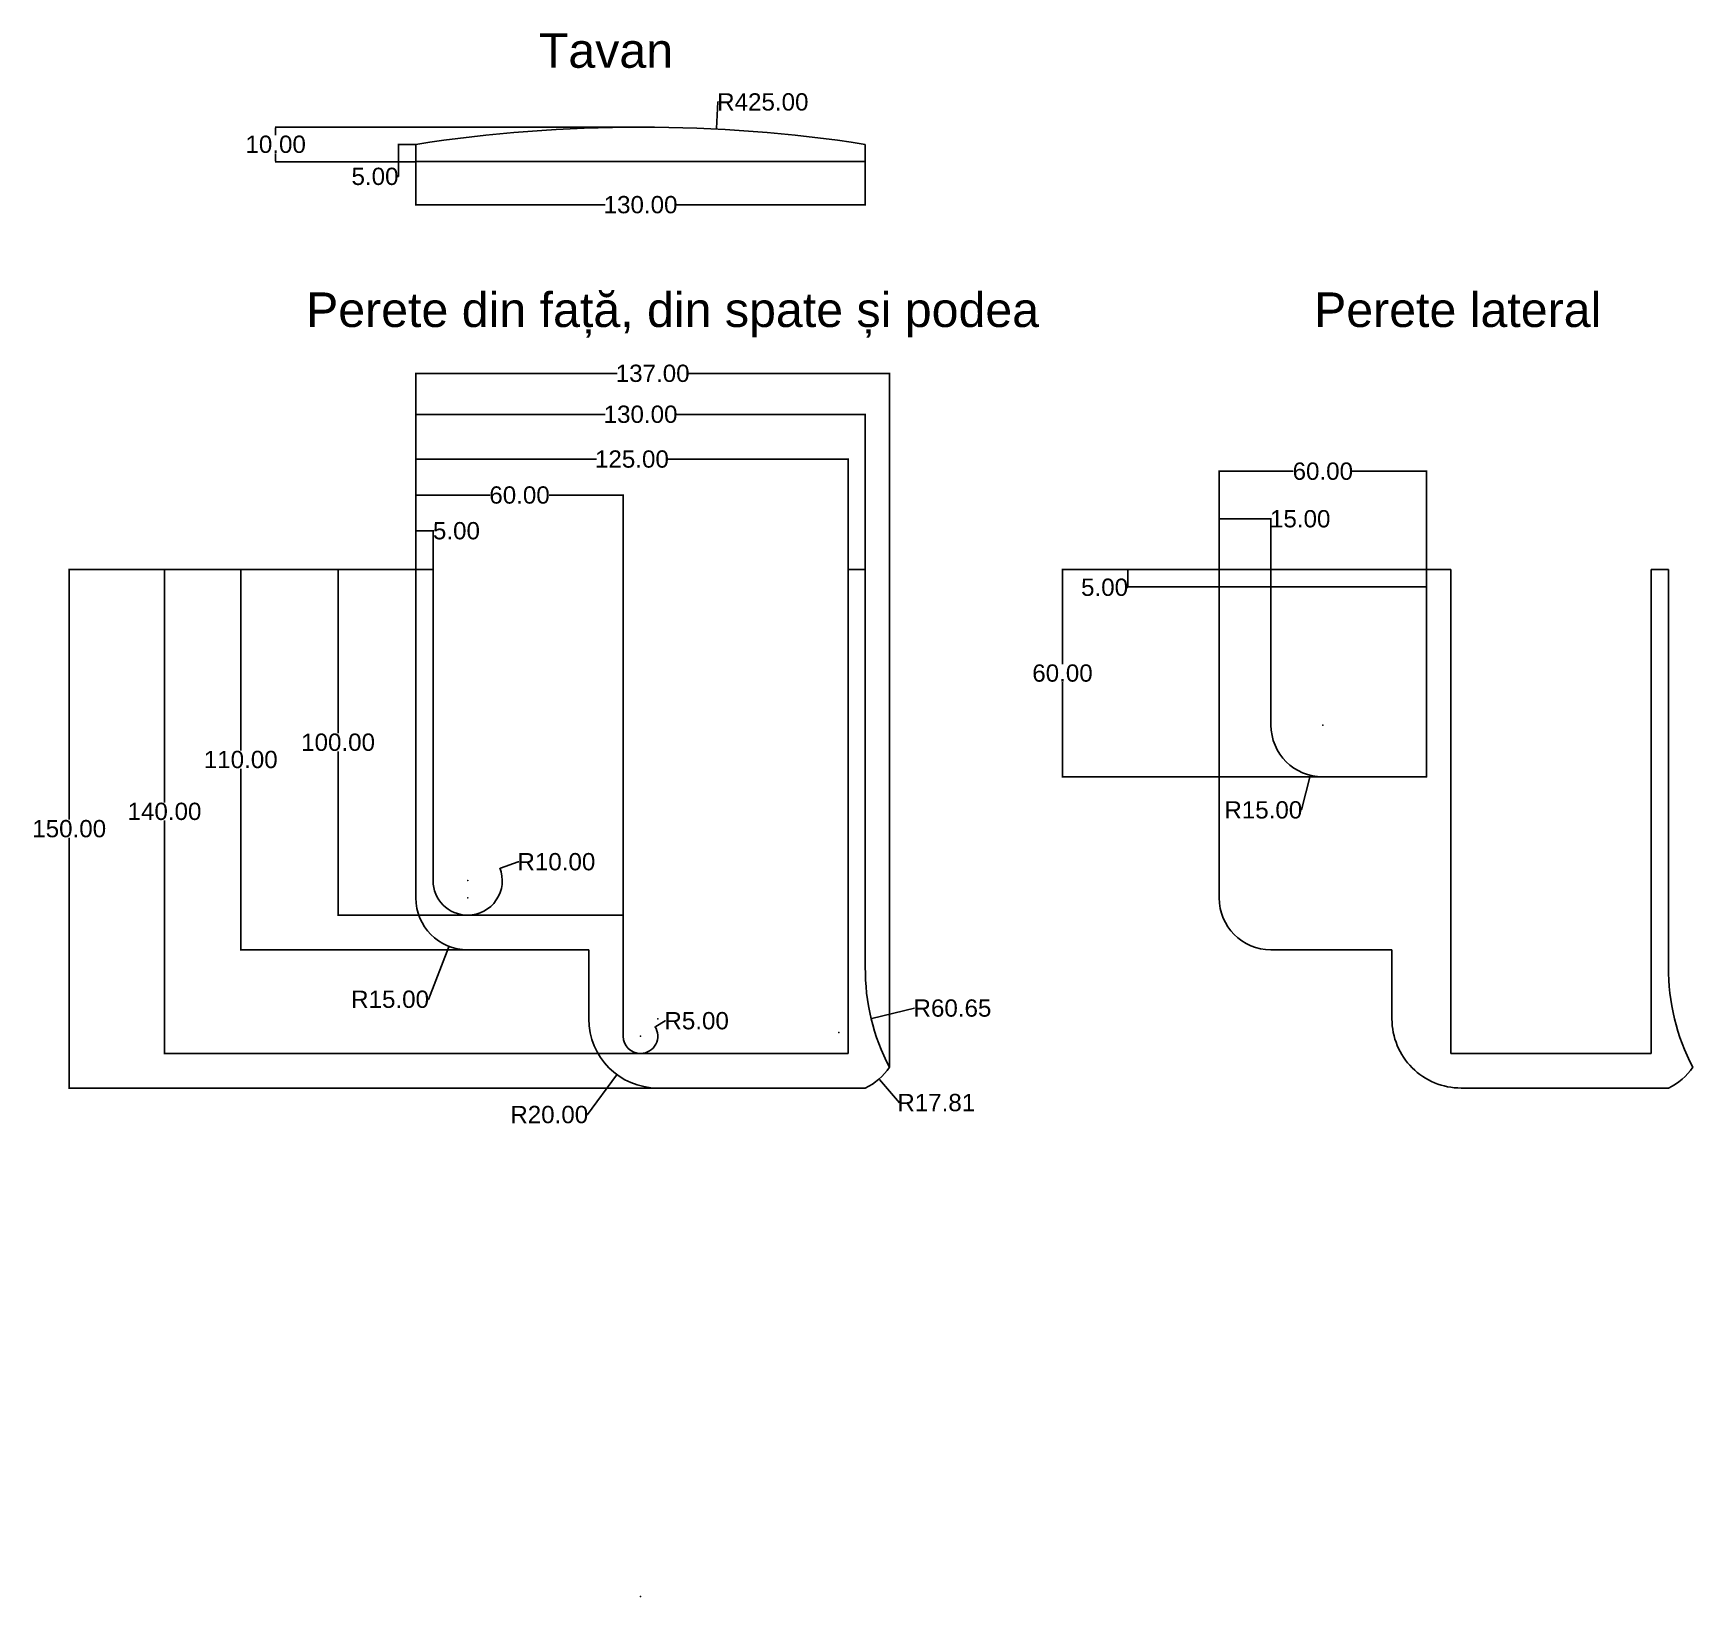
# Model space of a CAD drawing. Header units: millimetres. Extents: x 95 to 575, y -79 to 373.
import ezdxf

# ---------------------------------------------------------------- set-up
doc = ezdxf.new("R2010")
doc.units = ezdxf.units.MM
doc.header["$MEASUREMENT"] = 0
for name, color, linetype in [('cotari', 132, 'Continuous'), ('ferestre', 141, 'Continuous'), ('pereti cabina', 11, 'Continuous'), ('text', 7, 'Continuous')]:
    doc.layers.add(name, color=color, linetype=linetype)
doc.styles.get("Standard").update_dxf_attribs({"font": 'arial.ttf'})
doc.dimstyles.new('Cotari', dxfattribs={"dimtxt": 5, "dimasz": 0.18, "dimexe": 0.18, "dimexo": 0.0625, "dimgap": 0.09, "dimtad": 0, "dimtih": 1, "dimtoh": 1, "dimzin": 0, "dimdsep": 46, "dimtxsty": 'Standard', "dimcen": 0.09, "dimclrd": 256, "dimclre": 256, "dimclrt": 256, "dimadec": 0, "dimazin": 0, "dimtfac": 1, "dimtofl": 0, "dimtmove": 0, "dimatfit": 3, "dimfxl": 1, "dimtolj": 1, "dimtzin": 0, "dimarcsym": 0})

# ---------------------------------------------------------------- blocks, each defined once
blk = doc.blocks.new('*D27')
at = {"layer": 'cotari', "lineweight": -2, "transparency": 16777216}
for p, q in [((205.39, 341.17), (200.24, 341.17)), ((200.42, 340.99), (200.42, 336.35)), ((205.39, 336.17), (200.24, 336.17)), ((200.42, 336.17), (200.42, 331.89)), ((200.42, 331.89), (200.24, 331.89))]:
    blk.add_line(p, q, dxfattribs=at)
at = {"layer": 'cotari', "transparency": 16777216}
for points in [[(200.39, 340.99), (200.45, 340.99), (200.42, 341.17)], [(200.39, 336.35), (200.45, 336.35), (200.42, 336.17)]]:
    blk.add_solid(points, dxfattribs=at)
at = {"layer": 'Defpoints', "color": 0, "transparency": 16777216}
for p in [(200.42, 341.17), (205.46, 341.17), (205.46, 336.17)]:
    blk.add_point(p, dxfattribs=at)
at = {"layer": 'cotari', "transparency": 16777216, "insert": (193.66, 331.89), "char_height": 5, "attachment_point": 5}
blk.add_mtext('\\A1;5.00', dxfattribs=at)
blk = doc.blocks.new('*D28')
at = {"layer": 'cotari', "lineweight": -2, "transparency": 16777216}
for p, q in [((270.39, 346.17), (164.75, 346.17)), ((164.93, 345.99), (164.93, 343.82)), ((205.39, 336.17), (164.75, 336.17)), ((164.93, 336.35), (164.93, 338.53))]:
    blk.add_line(p, q, dxfattribs=at)
at = {"layer": 'cotari', "transparency": 16777216}
for points in [[(164.9, 345.99), (164.96, 345.99), (164.93, 346.17)], [(164.9, 336.35), (164.96, 336.35), (164.93, 336.17)]]:
    blk.add_solid(points, dxfattribs=at)
at = {"layer": 'Defpoints', "color": 0, "transparency": 16777216}
for p in [(164.93, 346.17), (270.46, 346.17), (205.46, 336.17)]:
    blk.add_point(p, dxfattribs=at)
at = {"layer": 'cotari', "transparency": 16777216, "insert": (164.93, 341.17), "char_height": 5, "attachment_point": 5}
blk.add_mtext('\\A1;10.00', dxfattribs=at)
blk = doc.blocks.new('*D40')
at = {"layer": 'cotari', "lineweight": -2, "transparency": 16777216}
for p, q in [((292.79, 353.43), (292.4, 345.79)), ((292.97, 353.43), (292.79, 353.43)), ((270.37, -78.83), (270.55, -78.83)), ((270.46, -78.92), (270.46, -78.74))]:
    blk.add_line(p, q, dxfattribs=at)
at = {"layer": 'cotari', "transparency": 16777216}
blk.add_solid([(292.37, 345.79), (292.43, 345.79), (292.39, 345.61)], dxfattribs=at)
at = {"layer": 'Defpoints', "color": 0, "transparency": 16777216}
for p in [(292.39, 345.61), (270.46, -78.83)]:
    blk.add_point(p, dxfattribs=at)
at = {"layer": 'cotari', "transparency": 16777216, "insert": (305.82, 353.43), "char_height": 5, "attachment_point": 5}
blk.add_mtext('\\A1;R425.00', dxfattribs=at)
blk = doc.blocks.new('*D41')
at = {"layer": 'cotari', "lineweight": -2, "transparency": 16777216}
for p, q in [((205.46, 336.11), (205.46, 323.53)), ((335.46, 336.11), (335.46, 323.53)), ((205.64, 323.71), (260.23, 323.71)), ((335.28, 323.71), (280.68, 323.71))]:
    blk.add_line(p, q, dxfattribs=at)
at = {"layer": 'cotari', "transparency": 16777216}
for points in [[(205.64, 323.74), (205.64, 323.68), (205.46, 323.71)], [(335.28, 323.74), (335.28, 323.68), (335.46, 323.71)]]:
    blk.add_solid(points, dxfattribs=at)
at = {"layer": 'Defpoints', "color": 0, "transparency": 16777216}
for p in [(205.46, 336.17), (335.46, 336.17), (335.46, 323.71)]:
    blk.add_point(p, dxfattribs=at)
at = {"layer": 'cotari', "transparency": 16777216, "insert": (270.46, 323.71), "char_height": 5, "attachment_point": 5}
blk.add_mtext('\\A1;130.00', dxfattribs=at)
blk = doc.blocks.new('*D29')
at = {"layer": 'cotari', "lineweight": -2, "transparency": 16777216}
for p, q in [((205.39, 218.23), (182.8, 218.23)), ((182.98, 218.05), (182.98, 170.87)), ((182.98, 118.41), (182.98, 165.59)), ((220.39, 118.23), (182.8, 118.23))]:
    blk.add_line(p, q, dxfattribs=at)
at = {"layer": 'cotari', "transparency": 16777216}
for points in [[(182.95, 218.05), (183.01, 218.05), (182.98, 218.23)], [(182.95, 118.41), (183.01, 118.41), (182.98, 118.23)]]:
    blk.add_solid(points, dxfattribs=at)
at = {"layer": 'Defpoints', "color": 0, "transparency": 16777216}
for p in [(205.46, 218.23), (182.98, 118.23), (220.46, 118.23)]:
    blk.add_point(p, dxfattribs=at)
at = {"layer": 'cotari', "transparency": 16777216, "insert": (182.98, 168.23), "char_height": 5, "attachment_point": 5}
blk.add_mtext('\\A1;100.00', dxfattribs=at)
blk = doc.blocks.new('*D30')
at = {"layer": 'cotari', "lineweight": -2, "transparency": 16777216}
for p, q in [((205.39, 218.23), (154.65, 218.23)), ((154.83, 218.05), (154.83, 165.87)), ((154.83, 108.41), (154.83, 160.59)), ((220.39, 108.23), (154.65, 108.23))]:
    blk.add_line(p, q, dxfattribs=at)
at = {"layer": 'cotari', "transparency": 16777216}
for points in [[(154.8, 218.05), (154.86, 218.05), (154.83, 218.23)], [(154.8, 108.41), (154.86, 108.41), (154.83, 108.23)]]:
    blk.add_solid(points, dxfattribs=at)
at = {"layer": 'Defpoints', "color": 0, "transparency": 16777216}
for p in [(205.46, 218.23), (154.83, 108.23), (220.46, 108.23)]:
    blk.add_point(p, dxfattribs=at)
at = {"layer": 'cotari', "transparency": 16777216, "insert": (154.83, 163.23), "char_height": 5, "attachment_point": 5}
blk.add_mtext('\\A1;110.00', dxfattribs=at)
blk = doc.blocks.new('*D31')
at = {"layer": 'cotari', "lineweight": -2, "transparency": 16777216}
for p, q in [((205.39, 218.23), (132.6, 218.23)), ((132.78, 218.05), (132.78, 150.87)), ((132.78, 78.41), (132.78, 145.59)), ((270.39, 78.23), (132.6, 78.23))]:
    blk.add_line(p, q, dxfattribs=at)
at = {"layer": 'cotari', "transparency": 16777216}
for points in [[(132.75, 218.05), (132.81, 218.05), (132.78, 218.23)], [(132.75, 78.41), (132.81, 78.41), (132.78, 78.23)]]:
    blk.add_solid(points, dxfattribs=at)
at = {"layer": 'Defpoints', "color": 0, "transparency": 16777216}
for p in [(205.46, 218.23), (132.78, 78.23), (270.46, 78.23)]:
    blk.add_point(p, dxfattribs=at)
at = {"layer": 'cotari', "transparency": 16777216, "insert": (132.78, 148.23), "char_height": 5, "attachment_point": 5}
blk.add_mtext('\\A1;140.00', dxfattribs=at)
blk = doc.blocks.new('*D32')
at = {"layer": 'cotari', "lineweight": -2, "transparency": 16777216}
for p, q in [((205.39, 218.23), (105.04, 218.23)), ((105.22, 218.05), (105.22, 145.87)), ((105.22, 68.41), (105.22, 140.59)), ((275.39, 68.23), (105.04, 68.23))]:
    blk.add_line(p, q, dxfattribs=at)
at = {"layer": 'cotari', "transparency": 16777216}
for points in [[(105.19, 218.05), (105.25, 218.05), (105.22, 218.23)], [(105.19, 68.41), (105.25, 68.41), (105.22, 68.23)]]:
    blk.add_solid(points, dxfattribs=at)
at = {"layer": 'Defpoints', "color": 0, "transparency": 16777216}
for p in [(205.46, 218.23), (105.22, 68.23), (275.46, 68.23)]:
    blk.add_point(p, dxfattribs=at)
at = {"layer": 'cotari', "transparency": 16777216, "insert": (105.22, 143.23), "char_height": 5, "attachment_point": 5}
blk.add_mtext('\\A1;150.00', dxfattribs=at)
blk = doc.blocks.new('*D33')
at = {"layer": 'cotari', "lineweight": -2, "transparency": 16777216}
for p, q in [((205.46, 218.29), (205.46, 229.58)), ((205.64, 229.4), (210.28, 229.4)), ((210.46, 218.29), (210.46, 229.58)), ((210.46, 229.4), (210.64, 229.4))]:
    blk.add_line(p, q, dxfattribs=at)
at = {"layer": 'cotari', "transparency": 16777216}
for points in [[(205.64, 229.43), (205.64, 229.37), (205.46, 229.4)], [(210.28, 229.43), (210.28, 229.37), (210.46, 229.4)]]:
    blk.add_solid(points, dxfattribs=at)
at = {"layer": 'Defpoints', "color": 0, "transparency": 16777216}
for p in [(210.46, 229.4), (205.46, 218.23), (210.46, 218.23)]:
    blk.add_point(p, dxfattribs=at)
at = {"layer": 'cotari', "transparency": 16777216, "insert": (217.21, 229.4), "char_height": 5, "attachment_point": 5}
blk.add_mtext('\\A1;5.00', dxfattribs=at)
blk = doc.blocks.new('*D34')
at = {"layer": 'cotari', "lineweight": -2, "transparency": 16777216}
for p, q in [((205.46, 218.29), (205.46, 239.91)), ((205.64, 239.73), (226.92, 239.73)), ((265.28, 239.73), (243.99, 239.73)), ((265.46, 118.29), (265.46, 239.91))]:
    blk.add_line(p, q, dxfattribs=at)
at = {"layer": 'cotari', "transparency": 16777216}
for points in [[(205.64, 239.76), (205.64, 239.7), (205.46, 239.73)], [(265.28, 239.76), (265.28, 239.7), (265.46, 239.73)]]:
    blk.add_solid(points, dxfattribs=at)
at = {"layer": 'Defpoints', "color": 0, "transparency": 16777216}
for p in [(265.46, 239.73), (205.46, 218.23), (265.46, 118.23)]:
    blk.add_point(p, dxfattribs=at)
at = {"layer": 'cotari', "transparency": 16777216, "insert": (235.46, 239.73), "char_height": 5, "attachment_point": 5}
blk.add_mtext('\\A1;60.00', dxfattribs=at)
blk = doc.blocks.new('*D35')
at = {"layer": 'cotari', "lineweight": -2, "transparency": 16777216}
for p, q in [((205.46, 218.29), (205.46, 250.31)), ((205.64, 250.13), (257.73, 250.13)), ((330.28, 250.13), (278.18, 250.13)), ((330.46, 218.29), (330.46, 250.31))]:
    blk.add_line(p, q, dxfattribs=at)
at = {"layer": 'cotari', "transparency": 16777216}
for points in [[(205.64, 250.16), (205.64, 250.1), (205.46, 250.13)], [(330.28, 250.16), (330.28, 250.1), (330.46, 250.13)]]:
    blk.add_solid(points, dxfattribs=at)
at = {"layer": 'Defpoints', "color": 0, "transparency": 16777216}
for p in [(330.46, 250.13), (205.46, 218.23), (330.46, 218.23)]:
    blk.add_point(p, dxfattribs=at)
at = {"layer": 'cotari', "transparency": 16777216, "insert": (267.96, 250.13), "char_height": 5, "attachment_point": 5}
blk.add_mtext('\\A1;125.00', dxfattribs=at)
blk = doc.blocks.new('*D36')
at = {"layer": 'cotari', "lineweight": -2, "transparency": 16777216}
for p, q in [((205.46, 218.29), (205.46, 263.27)), ((205.64, 263.09), (260.23, 263.09)), ((335.28, 263.09), (280.68, 263.09)), ((335.46, 218.29), (335.46, 263.27))]:
    blk.add_line(p, q, dxfattribs=at)
at = {"layer": 'cotari', "transparency": 16777216}
for points in [[(205.64, 263.12), (205.64, 263.06), (205.46, 263.09)], [(335.28, 263.12), (335.28, 263.06), (335.46, 263.09)]]:
    blk.add_solid(points, dxfattribs=at)
at = {"layer": 'Defpoints', "color": 0, "transparency": 16777216}
for p in [(335.46, 263.09), (205.46, 218.23), (335.46, 218.23)]:
    blk.add_point(p, dxfattribs=at)
at = {"layer": 'cotari', "transparency": 16777216, "insert": (270.46, 263.09), "char_height": 5, "attachment_point": 5}
blk.add_mtext('\\A1;130.00', dxfattribs=at)
blk = doc.blocks.new('*D42')
at = {"layer": 'cotari', "lineweight": -2, "transparency": 16777216}
for p, q in [((205.46, 218.29), (205.46, 275.11)), ((205.64, 274.93), (263.73, 274.93)), ((342.28, 274.93), (284.18, 274.93)), ((342.46, 74.29), (342.46, 275.11))]:
    blk.add_line(p, q, dxfattribs=at)
at = {"layer": 'cotari', "transparency": 16777216}
for points in [[(205.64, 274.96), (205.64, 274.9), (205.46, 274.93)], [(342.28, 274.96), (342.28, 274.9), (342.46, 274.93)]]:
    blk.add_solid(points, dxfattribs=at)
at = {"layer": 'Defpoints', "color": 0, "transparency": 16777216}
for p in [(342.46, 274.93), (205.46, 218.23), (342.46, 74.23)]:
    blk.add_point(p, dxfattribs=at)
at = {"layer": 'cotari', "transparency": 16777216, "insert": (273.96, 274.93), "char_height": 5, "attachment_point": 5}
blk.add_mtext('\\A1;137.00', dxfattribs=at)
blk = doc.blocks.new('*D43')
at = {"layer": 'cotari', "lineweight": -2, "transparency": 16777216}
for p, q in [((235.03, 133.67), (229.99, 131.79)), ((235.21, 133.67), (235.03, 133.67)), ((220.37, 128.23), (220.55, 128.23)), ((220.46, 128.14), (220.46, 128.32))]:
    blk.add_line(p, q, dxfattribs=at)
blk.add_arc((220.46, 128.23), 10, 270.3581, 21.4938, dxfattribs=at)
at = {"layer": 'cotari', "transparency": 16777216}
blk.add_solid([(229.98, 131.82), (230, 131.76), (229.82, 131.73)], dxfattribs=at)
at = {"layer": 'Defpoints', "color": 0, "transparency": 16777216}
for p in [(229.82, 131.73), (220.46, 128.23)]:
    blk.add_point(p, dxfattribs=at)
at = {"layer": 'cotari', "transparency": 16777216, "insert": (246.12, 133.67), "char_height": 5, "attachment_point": 5}
blk.add_mtext('\\A1;R10.00', dxfattribs=at)
blk = doc.blocks.new('*D44')
at = {"layer": 'cotari', "lineweight": -2, "transparency": 16777216}
for p, q in [((220.37, 123.23), (220.55, 123.23)), ((220.46, 123.14), (220.46, 123.32)), ((209.12, 93.89), (214.98, 109.07)), ((208.94, 93.89), (209.12, 93.89))]:
    blk.add_line(p, q, dxfattribs=at)
at = {"layer": 'cotari', "transparency": 16777216}
blk.add_solid([(214.95, 109.08), (215.01, 109.06), (215.05, 109.24)], dxfattribs=at)
at = {"layer": 'Defpoints', "color": 0, "transparency": 16777216}
for p in [(220.46, 123.23), (215.05, 109.24)]:
    blk.add_point(p, dxfattribs=at)
at = {"layer": 'cotari', "transparency": 16777216, "insert": (198.02, 93.89), "char_height": 5, "attachment_point": 5}
blk.add_mtext('\\A1;R15.00', dxfattribs=at)
blk = doc.blocks.new('*D45')
at = {"layer": 'cotari', "lineweight": -2, "transparency": 16777216}
for p, q in [((277.53, 87.68), (274.84, 85.99)), ((277.71, 87.68), (277.53, 87.68)), ((270.37, 83.23), (270.55, 83.23)), ((270.46, 83.14), (270.46, 83.32))]:
    blk.add_line(p, q, dxfattribs=at)
blk.add_arc((270.46, 83.23), 5, 270.7162, 34.2252, dxfattribs=at)
at = {"layer": 'cotari', "transparency": 16777216}
blk.add_solid([(274.82, 86.01), (274.86, 85.96), (274.69, 85.89)], dxfattribs=at)
at = {"layer": 'Defpoints', "color": 0, "transparency": 16777216}
for p in [(270.46, 83.23), (274.69, 85.89)]:
    blk.add_point(p, dxfattribs=at)
at = {"layer": 'cotari', "transparency": 16777216, "insert": (286.68, 87.68), "char_height": 5, "attachment_point": 5}
blk.add_mtext('\\A1;R5.00', dxfattribs=at)
blk = doc.blocks.new('*D46')
at = {"layer": 'cotari', "lineweight": -2, "transparency": 16777216}
for p, q in [((275.37, 88.23), (275.55, 88.23)), ((275.46, 88.14), (275.46, 88.32)), ((255.14, 60.54), (263.52, 71.96)), ((254.96, 60.54), (255.14, 60.54))]:
    blk.add_line(p, q, dxfattribs=at)
at = {"layer": 'cotari', "transparency": 16777216}
blk.add_solid([(263.49, 71.98), (263.54, 71.94), (263.62, 72.1)], dxfattribs=at)
at = {"layer": 'Defpoints', "color": 0, "transparency": 16777216}
for p in [(275.46, 88.23), (263.62, 72.1)]:
    blk.add_point(p, dxfattribs=at)
at = {"layer": 'cotari', "transparency": 16777216, "insert": (244.05, 60.54), "char_height": 5, "attachment_point": 5}
blk.add_mtext('\\A1;R20.00', dxfattribs=at)
blk = doc.blocks.new('*D47')
at = {"layer": 'cotari', "lineweight": -2, "transparency": 16777216}
for p, q in [((327.67, 84.29), (327.85, 84.29)), ((327.76, 84.2), (327.76, 84.38)), ((345.37, 64), (339.55, 70.7)), ((345.55, 64), (345.37, 64))]:
    blk.add_line(p, q, dxfattribs=at)
at = {"layer": 'cotari', "transparency": 16777216}
blk.add_solid([(339.57, 70.72), (339.53, 70.68), (339.43, 70.84)], dxfattribs=at)
at = {"layer": 'Defpoints', "color": 0, "transparency": 16777216}
for p in [(327.76, 84.29), (339.43, 70.84)]:
    blk.add_point(p, dxfattribs=at)
at = {"layer": 'cotari', "transparency": 16777216, "insert": (355.98, 64), "char_height": 5, "attachment_point": 5}
blk.add_mtext('\\A1;R17.81', dxfattribs=at)
blk = doc.blocks.new('*D48')
at = {"layer": 'cotari', "lineweight": -2, "transparency": 16777216}
blk.add_line((349.72, 91.34), (337.32, 88.35), dxfattribs=at)
at = {"layer": 'cotari', "transparency": 16777216}
blk.add_solid([(337.31, 88.38), (337.33, 88.32), (337.14, 88.3)], dxfattribs=at)
at = {"layer": 'Defpoints', "color": 0, "transparency": 16777216}
for p in [(396.1, 102.51), (337.14, 88.3)]:
    blk.add_point(p, dxfattribs=at)
at = {"layer": 'cotari', "transparency": 16777216, "insert": (360.66, 91.34), "char_height": 5, "attachment_point": 5}
blk.add_mtext('\\A1;R60.65', dxfattribs=at)
blk = doc.blocks.new('*D49')
at = {"layer": 'cotari', "lineweight": -2, "transparency": 16777216}
for p, q in [((437.71, 218.23), (411.23, 218.23)), ((411.41, 218.05), (411.41, 213.41)), ((452.71, 213.23), (411.23, 213.23)), ((411.41, 213.05), (411.23, 213.05)), ((411.41, 213.23), (411.41, 213.05))]:
    blk.add_line(p, q, dxfattribs=at)
at = {"layer": 'cotari', "transparency": 16777216}
for points in [[(411.38, 218.05), (411.44, 218.05), (411.41, 218.23)], [(411.38, 213.41), (411.44, 213.41), (411.41, 213.23)]]:
    blk.add_solid(points, dxfattribs=at)
at = {"layer": 'Defpoints', "color": 0, "transparency": 16777216}
for p in [(437.77, 218.23), (411.41, 213.23), (452.77, 213.23)]:
    blk.add_point(p, dxfattribs=at)
at = {"layer": 'cotari', "transparency": 16777216, "insert": (404.65, 213.05), "char_height": 5, "attachment_point": 5}
blk.add_mtext('\\A1;5.00', dxfattribs=at)
blk = doc.blocks.new('*D37')
at = {"layer": 'cotari', "lineweight": -2, "transparency": 16777216}
for p, q in [((437.71, 218.23), (392.3, 218.23)), ((392.48, 218.05), (392.48, 190.87)), ((392.48, 158.41), (392.48, 185.59)), ((467.71, 158.23), (392.3, 158.23))]:
    blk.add_line(p, q, dxfattribs=at)
at = {"layer": 'cotari', "transparency": 16777216}
for points in [[(392.45, 218.05), (392.51, 218.05), (392.48, 218.23)], [(392.45, 158.41), (392.51, 158.41), (392.48, 158.23)]]:
    blk.add_solid(points, dxfattribs=at)
at = {"layer": 'Defpoints', "color": 0, "transparency": 16777216}
for p in [(437.77, 218.23), (392.48, 158.23), (467.77, 158.23)]:
    blk.add_point(p, dxfattribs=at)
at = {"layer": 'cotari', "transparency": 16777216, "insert": (392.48, 188.23), "char_height": 5, "attachment_point": 5}
blk.add_mtext('\\A1;60.00', dxfattribs=at)
blk = doc.blocks.new('*D26')
at = {"layer": 'cotari', "lineweight": -2, "transparency": 16777216}
for p, q in [((437.77, 218.29), (437.77, 233.04)), ((437.95, 232.86), (452.59, 232.86)), ((452.77, 213.29), (452.77, 233.04)), ((452.77, 232.86), (452.95, 232.86))]:
    blk.add_line(p, q, dxfattribs=at)
at = {"layer": 'cotari', "transparency": 16777216}
for points in [[(437.95, 232.89), (437.95, 232.83), (437.77, 232.86)], [(452.59, 232.89), (452.59, 232.83), (452.77, 232.86)]]:
    blk.add_solid(points, dxfattribs=at)
at = {"layer": 'Defpoints', "color": 0, "transparency": 16777216}
for p in [(452.77, 232.86), (437.77, 218.23), (452.77, 213.23)]:
    blk.add_point(p, dxfattribs=at)
at = {"layer": 'cotari', "transparency": 16777216, "insert": (461.23, 232.86), "char_height": 5, "attachment_point": 5}
blk.add_mtext('\\A1;15.00', dxfattribs=at)
blk = doc.blocks.new('*D38')
at = {"layer": 'cotari', "lineweight": -2, "transparency": 16777216}
for p, q in [((437.77, 218.29), (437.77, 246.8)), ((437.95, 246.62), (459.24, 246.62)), ((497.59, 246.62), (476.3, 246.62)), ((497.77, 213.29), (497.77, 246.8))]:
    blk.add_line(p, q, dxfattribs=at)
at = {"layer": 'cotari', "transparency": 16777216}
for points in [[(437.95, 246.65), (437.95, 246.59), (437.77, 246.62)], [(497.59, 246.65), (497.59, 246.59), (497.77, 246.62)]]:
    blk.add_solid(points, dxfattribs=at)
at = {"layer": 'Defpoints', "color": 0, "transparency": 16777216}
for p in [(497.77, 246.62), (437.77, 218.23), (497.77, 213.23)]:
    blk.add_point(p, dxfattribs=at)
at = {"layer": 'cotari', "transparency": 16777216, "insert": (467.77, 246.62), "char_height": 5, "attachment_point": 5}
blk.add_mtext('\\A1;60.00', dxfattribs=at)
blk = doc.blocks.new('*D39')
at = {"layer": 'cotari', "lineweight": -2, "transparency": 16777216}
for p, q in [((467.68, 173.23), (467.86, 173.23)), ((467.77, 173.14), (467.77, 173.32)), ((461.65, 148.66), (464.1, 158.5)), ((461.47, 148.66), (461.65, 148.66))]:
    blk.add_line(p, q, dxfattribs=at)
at = {"layer": 'cotari', "transparency": 16777216}
blk.add_solid([(464.07, 158.51), (464.13, 158.49), (464.14, 158.67)], dxfattribs=at)
at = {"layer": 'Defpoints', "color": 0, "transparency": 16777216}
for p in [(467.77, 173.23), (464.14, 158.67)]:
    blk.add_point(p, dxfattribs=at)
at = {"layer": 'cotari', "transparency": 16777216, "insert": (450.56, 148.66), "char_height": 5, "attachment_point": 5}
blk.add_mtext('\\A1;R15.00', dxfattribs=at)

msp = doc.modelspace()

# ---------------------------------------------------------------- linework, layer by layer
at = {"layer": 'cotari'}
msp.add_line((210.455, 194.192), (210.455, 194.192), dxfattribs=at)
at = {"layer": 'ferestre'}
msp.add_lwpolyline([(452.77, 173.23), (452.77, 213.23), (497.77, 213.23), (497.77, 158.23), (467.77, 158.23)], dxfattribs=at)
msp.add_arc((467.77, 173.23), 15, 180, 270, dxfattribs=at)
at = {"layer": 'pereti cabina'}
for p, q in [((205.455, 341.174), (205.455, 336.174)), ((335.455, 336.174), (335.455, 341.174)), ((205.455, 336.174), (210.455, 336.174)), ((210.455, 336.174), (330.455, 336.174)), ((330.455, 336.174), (335.455, 336.174)), ((205.455, 123.23), (205.455, 218.23)), ((205.455, 218.23), (210.455, 218.23)), ((210.455, 218.23), (210.455, 128.23)), ((330.455, 78.23), (330.455, 218.23)), ((330.455, 218.23), (335.455, 218.23)), ((335.455, 218.23), (335.455, 102.508)), ((437.77, 123.23), (437.77, 218.23)), ((442.77, 218.23), (437.77, 218.23)), ((442.77, 218.23), (504.77, 218.23)), ((504.77, 218.23), (504.77, 78.23)), ((562.77, 218.23), (562.77, 78.23)), ((562.77, 218.23), (567.77, 218.23)), ((567.77, 218.23), (567.77, 102.508)), ((220.455, 118.23), (265.455, 118.23)), ((265.455, 118.23), (265.455, 83.23)), ((255.455, 108.23), (220.455, 108.23)), ((255.455, 88.23), (255.455, 108.23)), ((487.77, 108.23), (452.77, 108.23)), ((270.455, 78.23), (330.455, 78.23)), ((562.77, 78.23), (504.77, 78.23)), ((335.455, 68.23), (275.455, 68.23))]:
    msp.add_line(p, q, dxfattribs=at)
msp.add_lwpolyline([(567.774, 103.23, 0.125021), (574.773, 74.232, -0.1315083), (567.77, 68.23), (507.77, 68.23, -0.4142136), (487.77, 88.23), (487.77, 108.23)], format="xyb", dxfattribs=at)
for centre, radius, start, end in [((270.455, -78.826), 425, 81.20259, 98.79741), ((220.455, 128.23), 10, 180, 270), ((220.455, 123.23), 15, 180, 270), ((452.77, 123.23), 15, 180, 270), ((396.102, 102.515), 60.646, 179.32439, 207.80041), ((275.455, 88.23), 20, 180, 270), ((270.455, 83.23), 5, 180, 270), ((327.759, 84.292), 17.811, 295.60129, 325.60129)]:
    msp.add_arc(centre, radius, start, end, dxfattribs=at)

# ---------------------------------------------------------------- texts
at = {"layer": 'text'}
for s, p in [('Tavan', (241.045, 363.332)), ('Perete din față, din spate și podea', (173.717, 288.351)), ('Perete lateral', (465.236, 288.351))]:
    msp.add_text(s, height=10, dxfattribs=at).set_placement(p)

# ---------------------------------------------------------------- dimensions: what is measured, and where the dimension line sits
at = {"layer": 'cotari'}
for center, mpoint, picture, middle in [((270.455, -78.826), (292.387, 345.607), '*D40', (305.824, 353.429)), ((467.77, 173.23), (464.143, 158.675), '*D39', (450.557, 148.662)), ((220.455, 128.23), (229.824, 131.726), '*D43', (246.12, 133.668)), ((220.455, 123.23), (215.047, 109.239), '*D44', (198.025, 93.893)), ((396.102, 102.515), (337.144, 88.304), '*D48', (349.722, 91.336)), ((275.455, 88.23), (263.624, 72.104), '*D46', (244.049, 60.54)), ((270.455, 83.23), (274.688, 85.891), '*D45', (286.678, 87.678)), ((327.759, 84.292), (339.431, 70.839), '*D47', (355.982, 63.998))]:
    dim = msp.add_radius_dim(center=center, mpoint=mpoint, dimstyle='Cotari', dxfattribs=at)
    dim.commit()
    dim.dimension.update_dxf_attribs({"geometry": picture, "text_midpoint": middle, "dimtype": 164})
for base, p1, p2, picture, middle in [((164.935, 346.174), (205.455, 336.174), (270.455, 346.174), '*D28', (164.935, 341.174)), ((105.219, 68.23), (205.455, 218.23), (275.455, 68.23), '*D32', (105.219, 143.23)), ((132.779, 78.23), (205.455, 218.23), (270.455, 78.23), '*D31', (132.779, 148.23)), ((154.827, 108.23), (205.455, 218.23), (220.455, 108.23), '*D30', (154.827, 163.23)), ((182.982, 118.23), (205.455, 218.23), (220.455, 118.23), '*D29', (182.982, 168.23)), ((392.477, 158.23), (437.77, 218.23), (467.77, 158.23), '*D37', (392.477, 188.23)), ((411.41, 213.23), (437.77, 218.23), (452.77, 213.23), '*D49', (404.654, 213.05))]:
    dim = msp.add_linear_dim(base=base, p1=p1, p2=p2, angle=90, dimstyle='Cotari', dxfattribs=at)
    dim.commit()
    dim.dimension.update_dxf_attribs({"geometry": picture, "text_midpoint": middle})
dim = msp.add_linear_dim(base=(200.416, 341.174), p1=(205.455, 336.174), p2=(205.455, 341.174), angle=90, dimstyle='Cotari', dxfattribs=at)
dim.commit()
dim.dimension.update_dxf_attribs({"geometry": '*D27', "text_midpoint": (193.66, 331.894), "dimtype": 160})
for base, p1, p2, picture, middle in [((335.455, 323.714), (205.455, 336.174), (335.455, 336.174), '*D41', (270.455, 323.714)), ((330.455, 250.131), (205.455, 218.23), (330.455, 218.23), '*D35', (267.955, 250.131)), ((497.77, 246.616), (437.77, 218.23), (497.77, 213.23), '*D38', (467.77, 246.616)), ((265.455, 239.727), (205.455, 218.23), (265.455, 118.23), '*D34', (235.455, 239.727)), ((452.77, 232.861), (437.77, 218.23), (452.77, 213.23), '*D26', (461.232, 232.861)), ((210.455, 229.396), (205.455, 218.23), (210.455, 218.23), '*D33', (217.211, 229.396))]:
    dim = msp.add_linear_dim(base=base, p1=p1, p2=p2, dimstyle='Cotari', dxfattribs=at)
    dim.commit()
    dim.dimension.update_dxf_attribs({"geometry": picture, "text_midpoint": middle})
for base, p2, picture, middle in [((342.455, 274.933), (342.455, 74.23), '*D42', (273.955, 274.933)), ((335.455, 263.089), (335.455, 218.23), '*D36', (270.455, 263.089))]:
    dim = msp.add_linear_dim(base=base, p1=(205.455, 218.23), p2=p2, dimstyle='Cotari', dxfattribs=at)
    dim.commit()
    dim.dimension.update_dxf_attribs({"geometry": picture, "text_midpoint": middle, "dimtype": 160})

doc.saveas('drawing.dxf')
